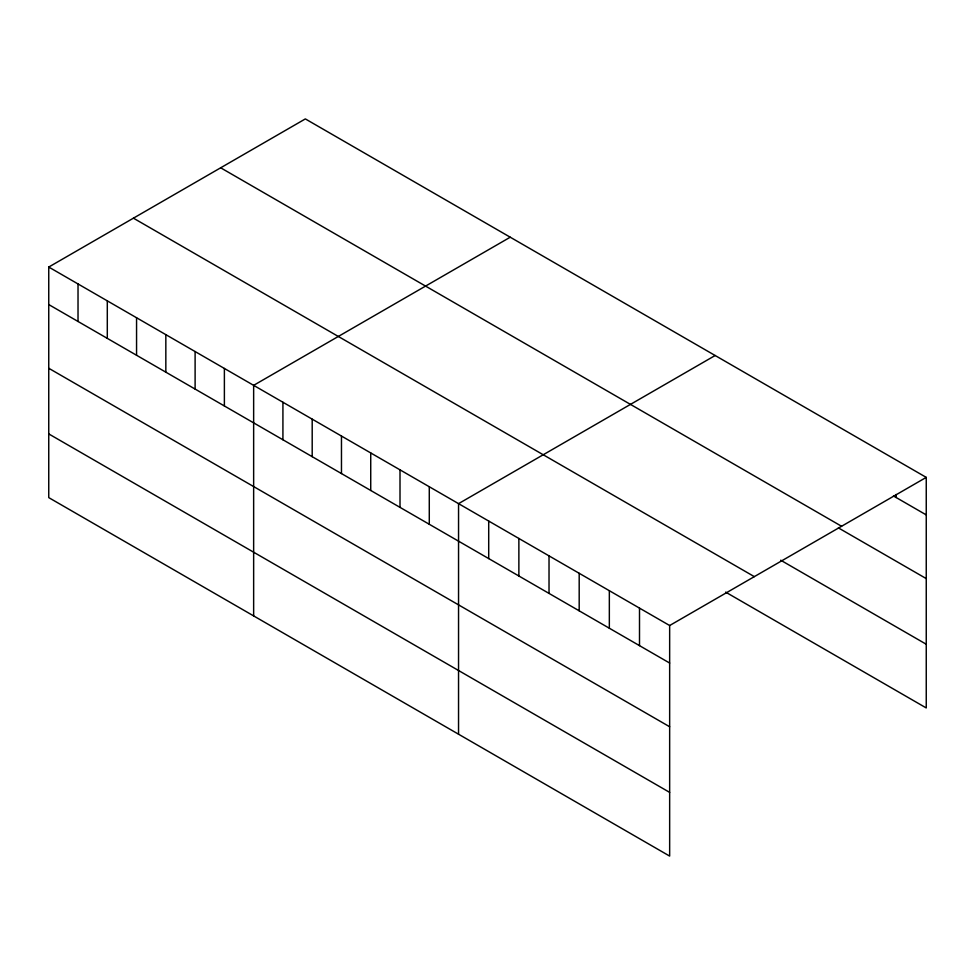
<?xml version="1.0" encoding="UTF-8"?>
<svg xmlns="http://www.w3.org/2000/svg" width="975" height="975" viewBox="0 0 975 975"><rect width="100%" height="100%" fill="white"/><g stroke="black" fill="none" stroke-linecap="round" stroke-linejoin="round"><path stroke-width="1.46" d="M48.75 267.053L669.654 625.523L669.654 856.087L48.75 497.616L48.75 267.053L305.346 118.913L926.25 477.384L926.25 707.947L725.632 592.117M510.242 237.205L253.646 385.344L253.646 615.908M715.138 355.509L458.555 503.648L458.543 734.212M669.654 625.523L926.25 477.384M893.466 495.97L926.25 514.898M220.667 167.798L841.571 526.268M838.402 527.889L926.25 578.602M780.707 560.211L926.25 644.243M133.429 218.168L754.333 576.639M48.75 304.566L669.654 663.049M48.75 368.27L669.654 726.753M48.75 433.912L669.654 792.382M896.086 494.483L896.086 497.494M639.503 608.12L639.503 645.633M609.338 590.704L609.338 628.217M579.187 573.3L579.187 610.813M549.023 555.884L549.023 593.397M518.871 538.468L518.871 575.981M488.707 521.064L488.707 558.577M429.28 486.744L429.28 524.258M400.006 469.852L400.006 507.366M370.732 452.948L370.732 490.462M341.469 436.044L341.469 473.558M312.195 419.153L312.195 456.666M282.921 402.248L282.921 439.762M224.384 368.452L224.384 405.966M195.11 351.548L195.11 389.062M165.835 334.657L165.835 372.17M136.561 317.753L136.561 355.266M107.299 300.848L107.299 338.362M78.024 283.957L78.024 321.47"/></g></svg>
